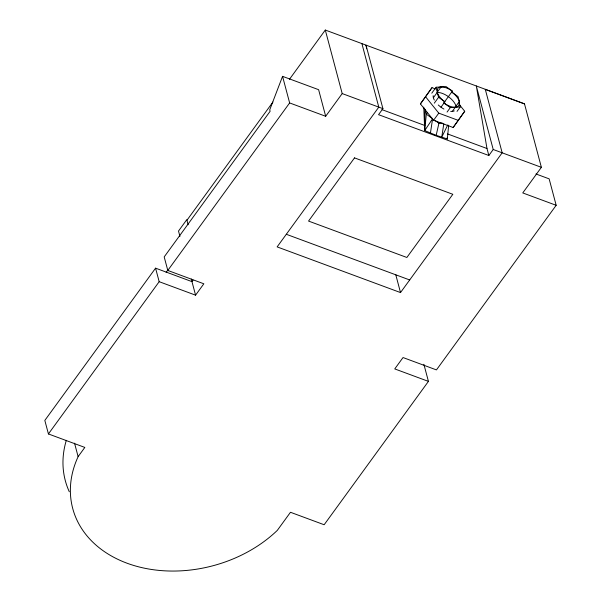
<?xml version="1.0" encoding="UTF-8"?>
<svg xmlns="http://www.w3.org/2000/svg" width="601" height="601" viewBox="0 0 601 601"><rect width="100%" height="100%" fill="white"/><g stroke="black" fill="none" stroke-linecap="round" stroke-linejoin="round"><path stroke-width="0.9" d="M424.569 130.056L424.997 109.239L426.304 114.152L424.712 130.597L436.168 135.33L447.339 138.974L448.669 125.271M430.444 132.964L432.615 118.697L426.304 114.152L427.371 112.688M443.793 123.783L441.758 137.156L447.737 124.963M436.168 135.33L438.925 123.25L435.425 120.726M282.56 76.342L289.637 102.936L325.682 116.278L318.613 89.684L282.56 76.342L269.736 109.848L270.119 111.283L164.193 256.912L167.799 270.442L203.844 283.792L195.573 295.166L159.175 281.689L155.569 268.159L191.967 281.636L193.071 280.119M432.615 118.697L424.712 130.597L423.773 107.121M459.57 104.867L464.723 111.268L453.146 127.51L433.591 120.268L420.422 103.905L431.991 87.663L435.394 88.925M420.422 103.905L431.991 87.663M453.146 127.51L464.723 111.268M186.941 220.266L272.929 102.042M289.464 79.309L325.299 30.05L524.478 103.8L541.381 167.333L522.757 192.929L556.173 205.302L436.439 369.915L403.023 357.542L394.752 368.916L428.43 381.387L324.157 524.748L290.478 512.277L277.301 530.39A120.778 91.427 -14.9 0 1 127.021 563.205A120.778 91.427 -14.9 0 1 78.122 456.64L74.532 443.17M155.569 268.159L44.827 420.415L48.426 433.945L84.824 447.422L78.122 456.64M48.426 433.945L159.175 281.689M166.131 272.381L167.792 270.104M167.799 270.442L289.637 102.936M325.682 116.278L342.202 93.576L325.299 30.05M366.64 48.809L366.017 45.128L382.92 108.653L378.547 114.671L488.846 155.509L493.218 149.499L476.315 85.973L486.99 148.522L488.846 155.509M431.788 93.193L436.108 87.25L446.062 86.604L452.373 91.157L443.711 103.056M433.366 97.73L437.415 92.163A13.477 6.438 36 0 1 441.111 86.89L437.062 92.456A13.477 6.438 36 0 1 449.315 97.354A13.477 6.438 36 0 1 456.219 107.526M434.298 103.162L438.557 97.302L437.25 92.389A13.477 6.438 36 0 0 444.868 101.854L440.984 107.196M433.591 120.268L438.775 113.146L458.33 120.388M447.061 112.064L450.322 107.594L460.268 106.94L458.961 102.027A13.477 6.438 36 0 1 455.265 107.301M454.957 107.534L459.344 101.509L458.037 96.596L451.727 92.043A13.477 6.438 36 0 1 459.344 101.509M452.298 111.388L455.325 107.233A13.477 6.438 36 0 1 444.004 103.041L450.322 107.594M457.03 111.395L460.268 106.94M361.892 43.603L378.795 107.128L277.136 246.891L400.514 292.574L502.173 152.812L485.27 89.286M438.925 123.25L442.261 123.01M485.308 89.421L524.508 103.935M342.202 93.576L382.92 108.653M493.218 149.499L541.381 167.333M381.943 109.622L424.832 125.504M447.595 133.933L486.99 148.522M535.949 173.967L549.141 178.85L556.173 205.302M286.309 234.277L409.694 279.961M438.557 97.302L444.868 101.854M425.606 96.784L438.775 113.146M436.108 87.25L437.415 92.163M447.054 137.899L447.339 138.974M423.878 364.281L428.43 381.387M395.736 274.604L400.514 292.574M188.128 224.729L186.783 219.673L178.512 231.039L179.932 236.388M191.261 278.977L195.573 295.166M69.31 491.761A120.778 91.427 -14.9 0 1 66.32 440.33M441.059 86.965A13.477 6.438 36 0 1 452.373 91.157M454.281 110.9A13.477 6.438 36 0 1 450.675 111.35M443.936 109.059A13.477 6.438 36 0 1 438.279 104.98M434.335 100.074A13.477 6.438 36 0 1 433.163 95.672M354.515 157.883L308.553 221.07L406.869 257.476L452.831 194.288L354.515 157.883"/></g></svg>
